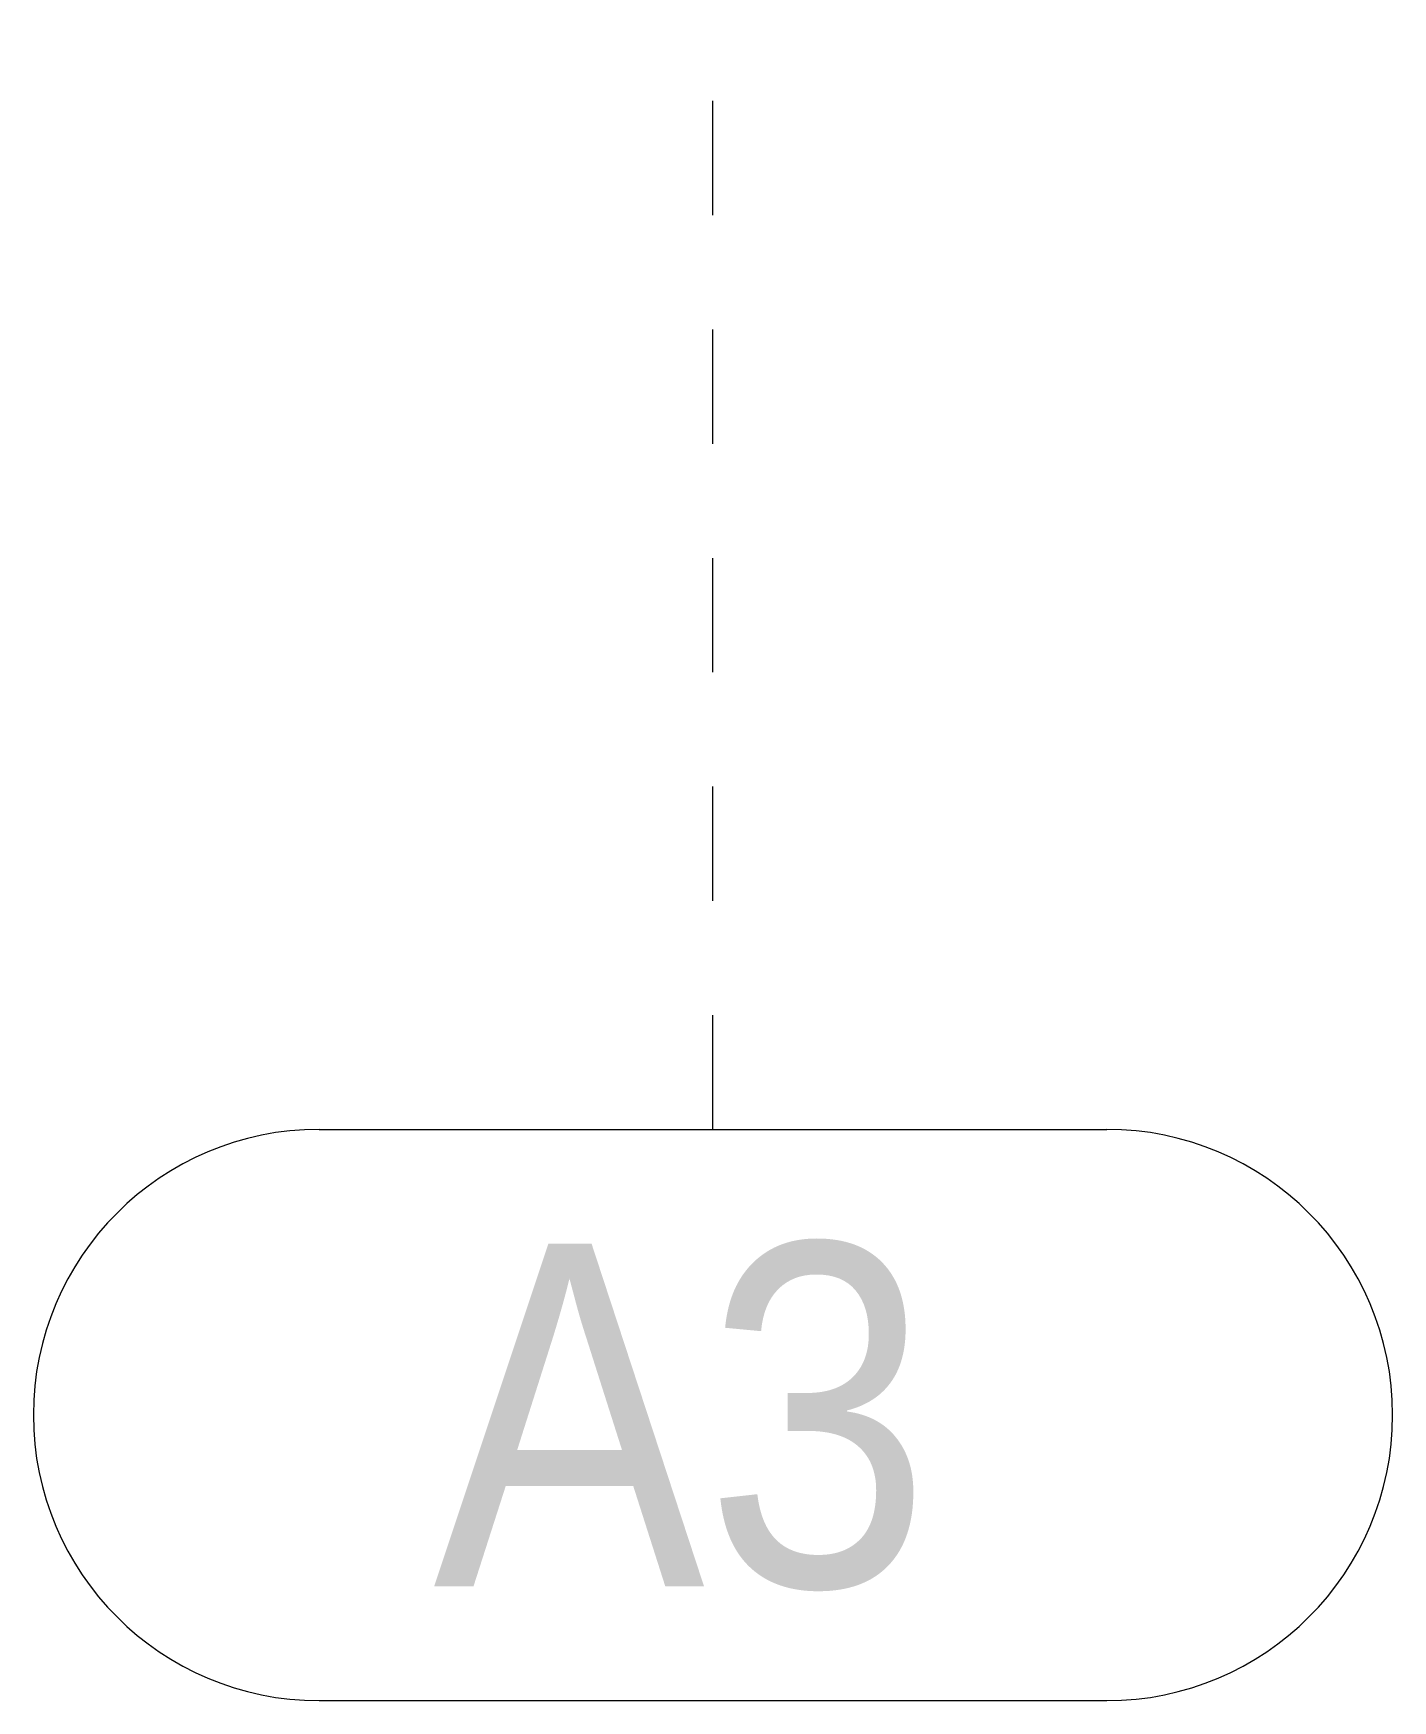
# Model space of a CAD drawing. Header units: millimetres. Extents: x 652937 to 1670132, y 1473552 to 2851037.
# Drawn here: x 663473.979 to 663476.357, y 1524523.238 to 1524526.157 of the extents above; entities that cross this region are included whole.
import ezdxf

# ---------------------------------------------------------------- set-up
doc = ezdxf.new("R2010")
doc.units = ezdxf.units.MM
doc.linetypes.add('XKITLINE00', pattern=[0])
doc.linetypes.add('XKITLINE01', pattern=[4, 1, -1, 1, -1])
doc.layers.add('S-GRID', color=1, linetype='Continuous', lineweight=9)
doc.styles.add('Arial', font='arial.ttf')

# ---------------------------------------------------------------- blocks, each defined once
blk = doc.blocks.new('*A19343004')
at = {"layer": 'S-GRID', "linetype": 'XKITLINE01', "lineweight": 0}
blk.add_line((70.947689, 0.989257), (70.947689, 85.464475), dxfattribs=at)
at = {"layer": 'S-GRID', "style": 'Arial', "width": 0.85}
blk.add_text('A3', height=3, dxfattribs=at).set_placement((68.500667, -3.010743))
blk = doc.blocks.new('*A20393109')
at = {"layer": 'S-GRID', "linetype": 'XKITLINE00', "lineweight": 0}
for p, q in [((67.500667, 0.989257), (74.39471, 0.989257)), ((67.500667, -4.010743), (74.39471, -4.010743))]:
    blk.add_line(p, q, dxfattribs=at)
for centre, start, end in [((67.500667, -1.510743), 90, 270), ((74.39471, -1.510743), 270, 90)]:
    blk.add_arc(centre, 2.5, start, end, dxfattribs=at)

msp = doc.modelspace()

# ---------------------------------------------------------------- block references
at = {"lineweight": 0, "xscale": 0.2, "yscale": 0.2, "zscale": 0.2}
for name in ['*A19343004', '*A20393109']:
    msp.add_blockref(name, (663460.9784, 1524524.0403), dxfattribs=at)

doc.saveas('drawing.dxf')
